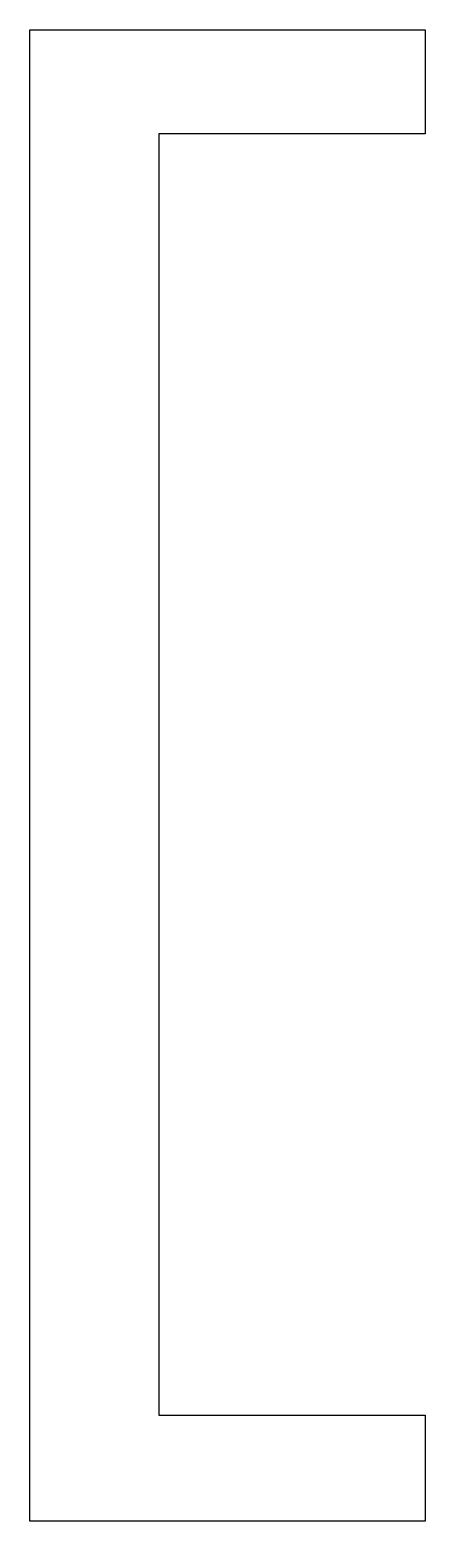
# Model space of a CAD drawing. Extents: x 1 to 4.1, y -1.6 to 10.1.
import ezdxf

# ---------------------------------------------------------------- set-up
doc = ezdxf.new("R2010")
doc.units = 0
doc.layers.get('0').update_dxf_attribs({"linetype": 'CONTINUOUS'})

msp = doc.modelspace()

# ---------------------------------------------------------------- linework, layer by layer
at = {"color": 0}
for p, q in [((1, -1.59722), (1, 10.1389)), ((1, 10.1389), (4.11111, 10.1389)), ((4.11111, 10.1389), (4.11111, 9.31944)), ((4.11111, 9.31944), (2.01389, 9.31944)), ((2.01389, 9.31944), (2.01389, -0.763889)), ((2.01389, -0.763889), (4.11111, -0.763889)), ((4.11111, -0.763889), (4.11111, -1.59722)), ((4.11111, -1.59722), (1, -1.59722))]:
    msp.add_line(p, q, dxfattribs=at)

doc.saveas('drawing.dxf')
